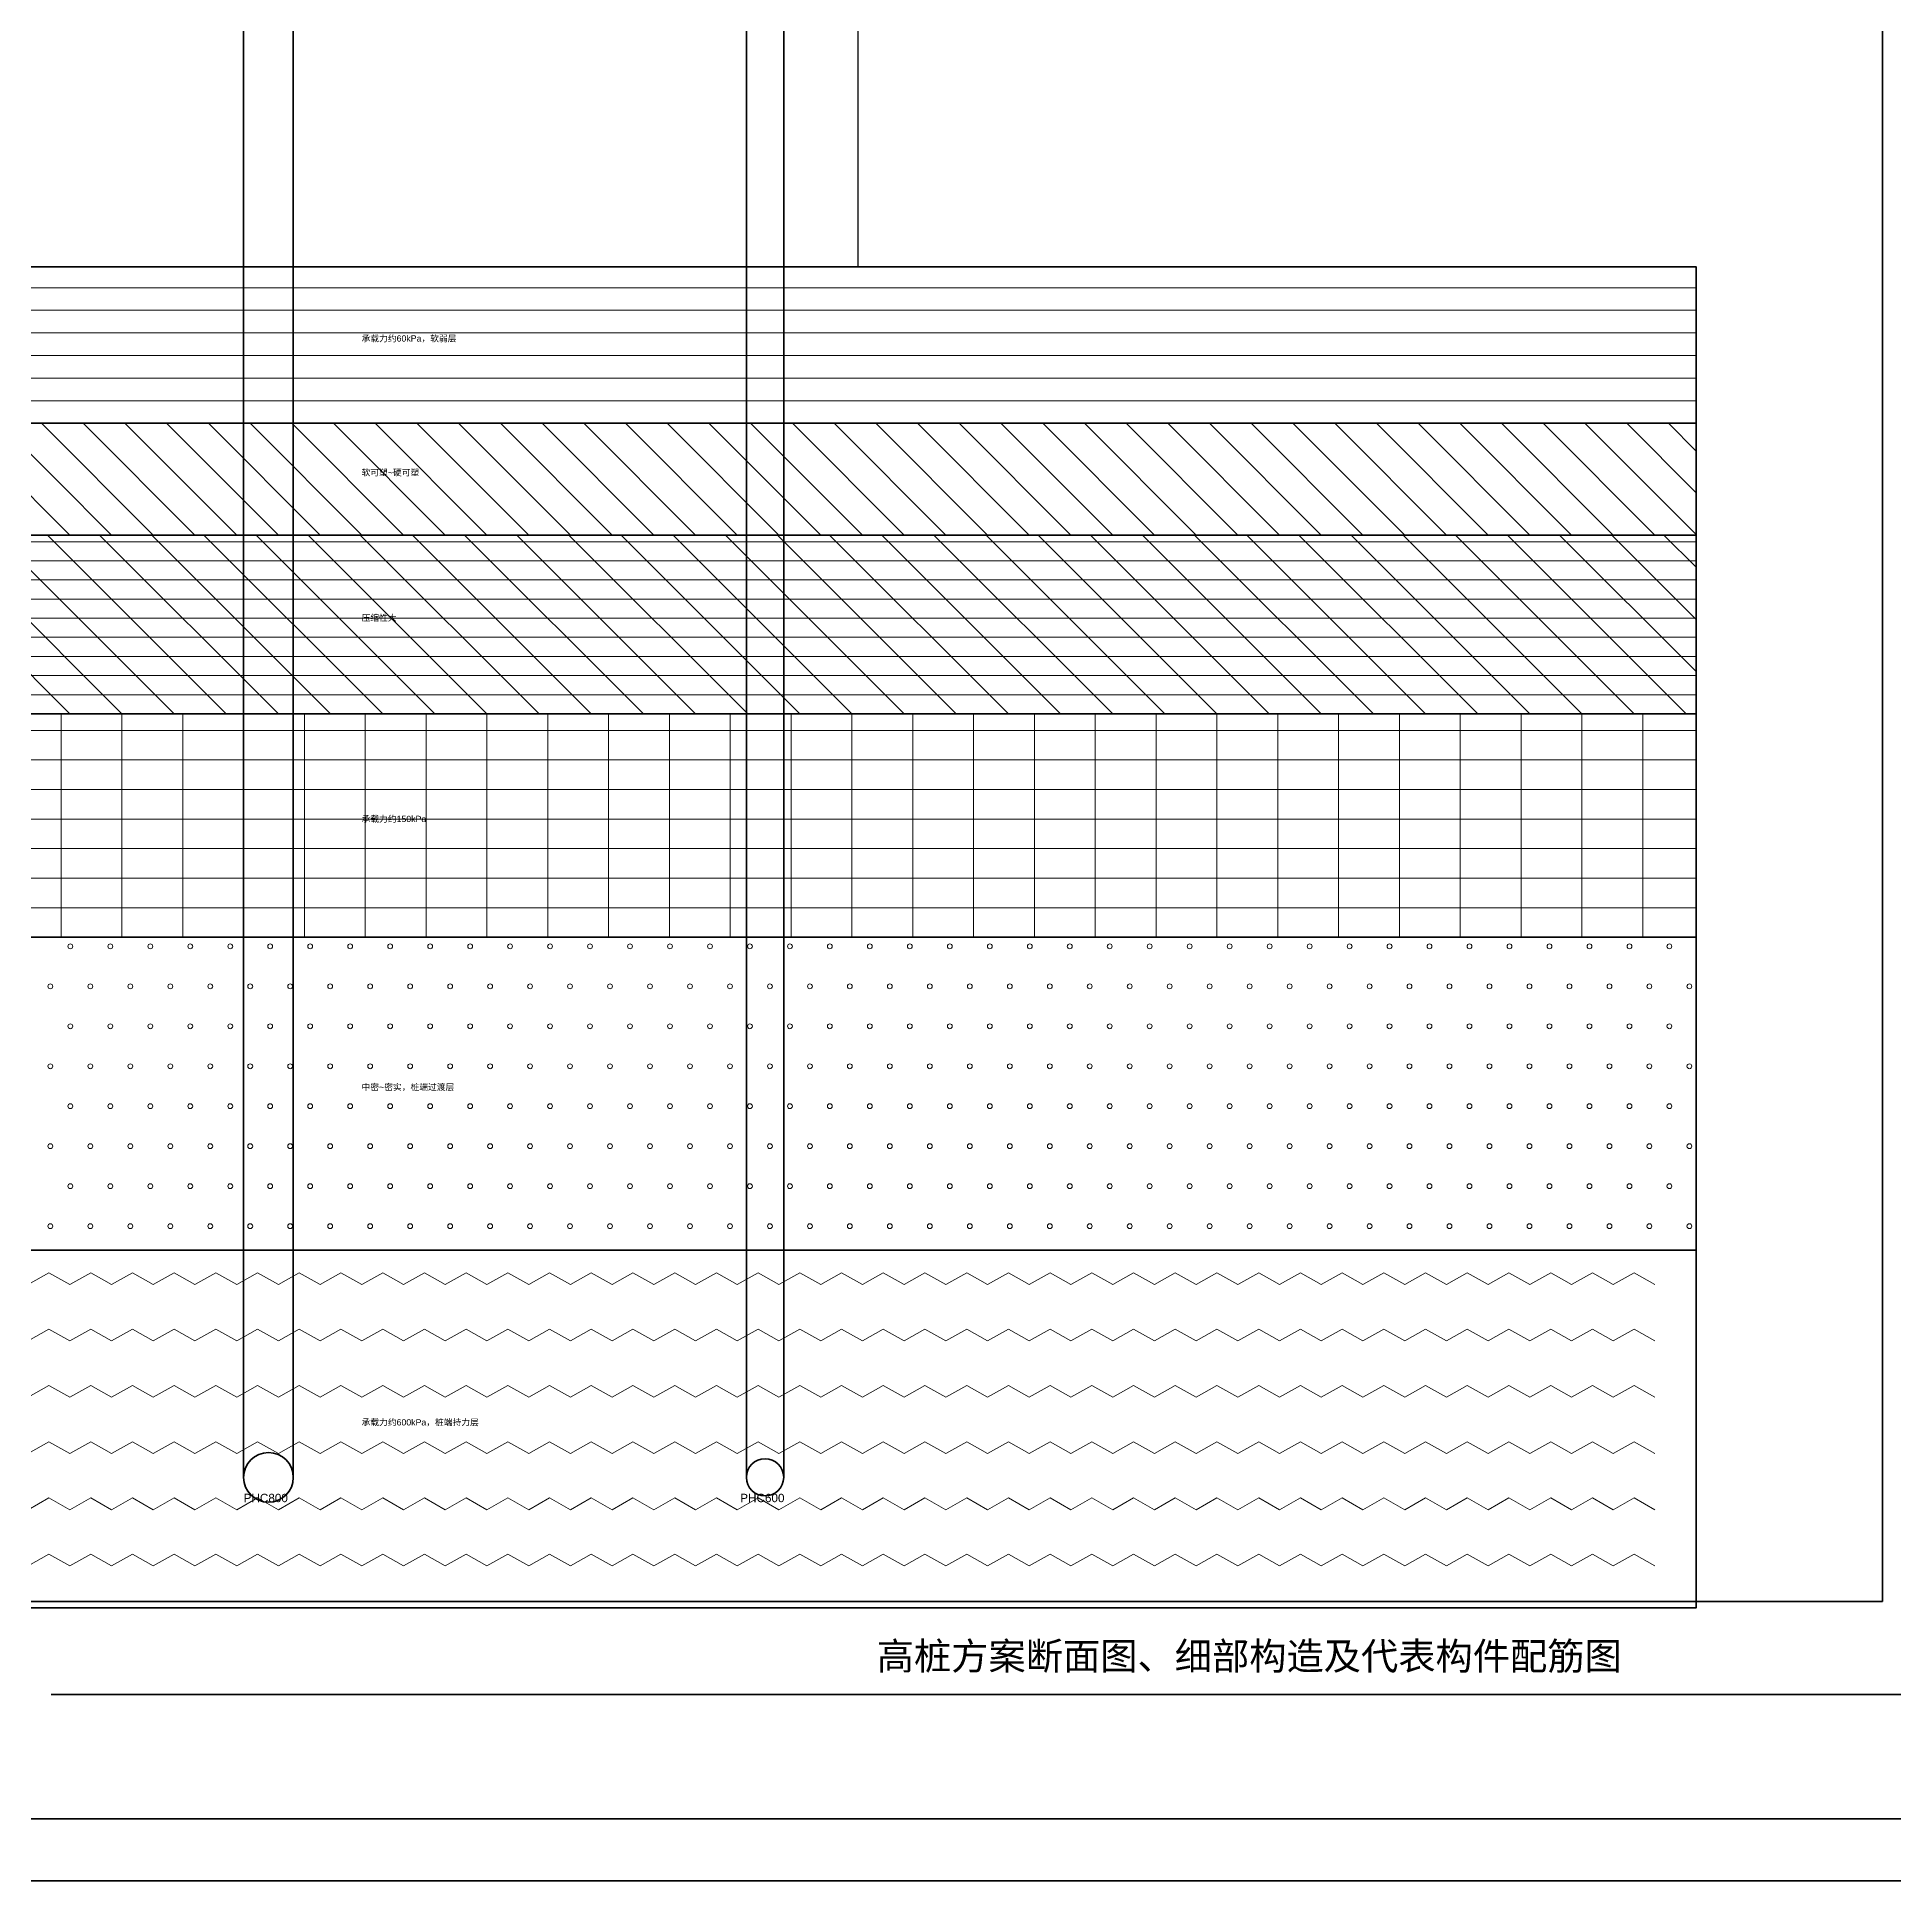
# Model space of a CAD drawing. Header units: millimetres. Extents: x 0 to 84100, y 0 to 59400.
# Drawn here: x 23274 to 53200, y 0 to 29700 of the extents above; entities that cross this region are included whole.
import ezdxf
from ezdxf.enums import TextEntityAlignment as Align

# ---------------------------------------------------------------- set-up
doc = ezdxf.new("R2010")
doc.units = ezdxf.units.MM
for name, color, linetype, lineweight in [('0_FRAME', 7, 'Continuous', 70), ('1_MAIN', 1, 'Continuous', 50), ('4_HATCH', 8, 'Continuous', 13), ('5_DIM', 3, 'Continuous', 15), ('6_TEXT', 7, 'Continuous', 25)]:
    doc.layers.add(name, color=color, linetype=linetype, lineweight=lineweight)
doc.styles.get("Standard").update_dxf_attribs({"font": 'arial.ttf'})
doc.dimstyles.new('ISO-25', dxfattribs={"dimtxt": 2.5, "dimasz": 2.5, "dimexe": 1.25, "dimexo": 0.625, "dimtad": 1, "dimtxsty": 'Standard', "dimcen": 2.5, "dimadec": 0, "dimazin": 0, "dimtfac": 1, "dimtmove": 0, "dimatfit": 3, "dimfxl": 1, "dimarcsym": 0})

# ---------------------------------------------------------------- blocks, each defined once
blk = doc.blocks.new('*D2')
at = {"layer": '5_DIM', "color": 0, "lineweight": -2, "transparency": 16777216}
for p, q in [((35701, 42100), (36501, 42100)), ((36500, 26003), (36500, 42098)), ((35701, 26000), (36501, 26000))]:
    blk.add_line(p, q, dxfattribs=at)
at = {"layer": '5_DIM', "color": 0, "transparency": 16777216}
for points in [[(36500, 42098), (36500, 42098), (36500, 42100)], [(36500, 26003), (36500, 26003), (36500, 26000)]]:
    blk.add_solid(points, dxfattribs=at)
at = {"layer": 'Defpoints', "color": 0, "transparency": 16777216}
for p in [(35700, 42100), (36500, 42100), (35700, 26000)]:
    blk.add_point(p, dxfattribs=at)
at = {"layer": '5_DIM', "color": 0, "transparency": 16777216, "insert": (36498, 34050), "char_height": 2.5, "attachment_point": 5, "rotation": 90}
blk.add_mtext('16100', dxfattribs=at)

msp = doc.modelspace()

# ---------------------------------------------------------------- linework, layer by layer
at = {"layer": '0_FRAME'}
msp.add_line((23500, 3000), (62100, 3000), dxfattribs=at)
for points in [[(0, 0), (84100, 0), (84100, 59400), (0, 59400)], [(2500, 1000), (83100, 1000), (83100, 58400), (2500, 58400)], [(5000, 4500), (53000, 4500), (53000, 49100), (5000, 49100)], [(7000, 23480), (50000, 23480), (50000, 26000), (7000, 26000)], [(7000, 21680), (50000, 21680), (50000, 23480), (7000, 23480)], [(7000, 18800), (50000, 18800), (50000, 21680), (7000, 21680)], [(7000, 15200), (50000, 15200), (50000, 18800), (7000, 18800)], [(7000, 10160), (50000, 10160), (50000, 15200), (7000, 15200)], [(7000, 4400), (50000, 4400), (50000, 10160), (7000, 10160)]]:
    msp.add_lwpolyline(points, close=True, dxfattribs=at)
at = {"layer": '1_MAIN'}
for p, q in [((26600, 38700), (26600, 6500)), ((27400, 38700), (27400, 6500)), ((34700, 38700), (34700, 6500)), ((35300, 38700), (35300, 6500))]:
    msp.add_line(p, q, dxfattribs=at)
for centre, radius in [((27000, 6500), 400), ((35000, 6500), 300)]:
    msp.add_circle(centre, radius, dxfattribs=at)
at = {"layer": '4_HATCH'}
for p, q in [((7000, 25664), (50000, 25664)), ((7000, 25300), (50000, 25300)), ((7000, 24936), (50000, 24936)), ((7000, 24572), (50000, 24572)), ((7000, 24208), (50000, 24208)), ((7000, 23844), (50000, 23844)), ((23800, 21680), (22000, 23480)), ((24472, 21680), (22672, 23480)), ((25144, 21680), (23344, 23480)), ((25816, 21680), (24016, 23480)), ((26488, 21680), (24688, 23480)), ((27160, 21680), (25360, 23480)), ((27832, 21680), (26032, 23480)), ((28504, 21680), (26704, 23480)), ((29176, 21680), (27376, 23480)), ((29848, 21680), (28048, 23480)), ((30520, 21680), (28720, 23480)), ((31192, 21680), (29392, 23480)), ((31864, 21680), (30064, 23480)), ((32536, 21680), (30736, 23480)), ((33208, 21680), (31408, 23480)), ((33880, 21680), (32080, 23480)), ((34552, 21680), (32752, 23480)), ((35224, 21680), (33424, 23480)), ((35896, 21680), (34096, 23480)), ((36568, 21680), (34768, 23480)), ((37240, 21680), (35440, 23480)), ((37912, 21680), (36112, 23480)), ((38584, 21680), (36784, 23480)), ((39256, 21680), (37456, 23480)), ((39928, 21680), (38128, 23480)), ((40600, 21680), (38800, 23480)), ((41272, 21680), (39472, 23480)), ((41944, 21680), (40144, 23480)), ((42616, 21680), (40816, 23480)), ((43288, 21680), (41488, 23480)), ((43960, 21680), (42160, 23480)), ((44632, 21680), (42832, 23480)), ((45304, 21680), (43504, 23480)), ((45976, 21680), (44176, 23480)), ((46648, 21680), (44848, 23480)), ((47320, 21680), (45520, 23480)), ((47992, 21680), (46192, 23480)), ((48664, 21680), (46864, 23480)), ((49336, 21680), (47536, 23480)), ((50000, 21688), (48208, 23480)), ((50000, 22360), (48880, 23480)), ((50000, 23032), (49552, 23480)), ((7000, 21572), (50000, 21572)), ((23800, 18800), (20920, 21680)), ((24640, 18800), (21760, 21680)), ((25480, 18800), (22600, 21680)), ((26320, 18800), (23440, 21680)), ((27160, 18800), (24280, 21680)), ((28000, 18800), (25120, 21680)), ((28840, 18800), (25960, 21680)), ((29680, 18800), (26800, 21680)), ((30520, 18800), (27640, 21680)), ((31360, 18800), (28480, 21680)), ((32200, 18800), (29320, 21680)), ((33040, 18800), (30160, 21680)), ((33880, 18800), (31000, 21680)), ((34720, 18800), (31840, 21680)), ((35560, 18800), (32680, 21680)), ((36400, 18800), (33520, 21680)), ((37240, 18800), (34360, 21680)), ((38080, 18800), (35200, 21680)), ((38920, 18800), (36040, 21680)), ((39760, 18800), (36880, 21680)), ((40600, 18800), (37720, 21680)), ((41440, 18800), (38560, 21680)), ((42280, 18800), (39400, 21680)), ((43120, 18800), (40240, 21680)), ((43960, 18800), (41080, 21680)), ((44800, 18800), (41920, 21680)), ((45640, 18800), (42760, 21680)), ((46480, 18800), (43600, 21680)), ((47320, 18800), (44440, 21680)), ((48160, 18800), (45280, 21680)), ((49000, 18800), (46120, 21680)), ((49840, 18800), (46960, 21680)), ((50000, 19480), (47800, 21680)), ((50000, 20320), (48640, 21680)), ((50000, 21160), (49480, 21680)), ((7000, 21264), (50000, 21264)), ((7000, 20956), (50000, 20956)), ((7000, 20648), (50000, 20648)), ((7000, 20340), (50000, 20340)), ((7000, 20032), (50000, 20032)), ((7000, 19724), (50000, 19724)), ((7000, 19416), (50000, 19416)), ((7000, 19108), (50000, 19108)), ((23660, 15200), (23660, 18800)), ((24640, 15200), (24640, 18800)), ((25620, 15200), (25620, 18800)), ((26600, 15200), (26600, 18800)), ((27580, 15200), (27580, 18800)), ((28560, 15200), (28560, 18800)), ((29540, 15200), (29540, 18800)), ((30520, 15200), (30520, 18800)), ((31500, 15200), (31500, 18800)), ((32480, 15200), (32480, 18800)), ((33460, 15200), (33460, 18800)), ((34440, 15200), (34440, 18800)), ((35420, 15200), (35420, 18800)), ((36400, 15200), (36400, 18800)), ((37380, 15200), (37380, 18800)), ((38360, 15200), (38360, 18800)), ((39340, 15200), (39340, 18800)), ((40320, 15200), (40320, 18800)), ((41300, 15200), (41300, 18800)), ((42280, 15200), (42280, 18800)), ((43260, 15200), (43260, 18800)), ((44240, 15200), (44240, 18800)), ((45220, 15200), (45220, 18800)), ((46200, 15200), (46200, 18800)), ((47180, 15200), (47180, 18800)), ((48160, 15200), (48160, 18800)), ((49140, 15200), (49140, 18800)), ((7000, 18532), (50000, 18532)), ((7000, 18056), (50000, 18056)), ((7000, 17580), (50000, 17580)), ((7000, 17104), (50000, 17104)), ((7000, 16628), (50000, 16628)), ((7000, 16152), (50000, 16152)), ((7000, 15676), (50000, 15676)), ((23128, 9608), (23464, 9796.16)), ((23464, 9796.16), (23800, 9608)), ((23800, 9608), (24136, 9796.16)), ((24136, 9796.16), (24472, 9608)), ((24472, 9608), (24808, 9796.16)), ((24808, 9796.16), (25144, 9608)), ((25144, 9608), (25480, 9796.16)), ((25480, 9796.16), (25816, 9608)), ((25816, 9608), (26152, 9796.16)), ((26152, 9796.16), (26488, 9608)), ((26488, 9608), (26824, 9796.16)), ((26824, 9796.16), (27160, 9608)), ((27160, 9608), (27496, 9796.16)), ((27496, 9796.16), (27832, 9608)), ((27832, 9608), (28168, 9796.16)), ((28168, 9796.16), (28504, 9608)), ((28504, 9608), (28840, 9796.16)), ((28840, 9796.16), (29176, 9608)), ((29176, 9608), (29512, 9796.16)), ((29512, 9796.16), (29848, 9608)), ((29848, 9608), (30184, 9796.16)), ((30184, 9796.16), (30520, 9608)), ((30520, 9608), (30856, 9796.16)), ((30856, 9796.16), (31192, 9608)), ((31192, 9608), (31528, 9796.16)), ((31528, 9796.16), (31864, 9608)), ((31864, 9608), (32200, 9796.16)), ((32200, 9796.16), (32536, 9608)), ((32536, 9608), (32872, 9796.16)), ((32872, 9796.16), (33208, 9608)), ((33208, 9608), (33544, 9796.16)), ((33544, 9796.16), (33880, 9608)), ((33880, 9608), (34216, 9796.16)), ((34216, 9796.16), (34552, 9608)), ((34552, 9608), (34888, 9796.16)), ((34888, 9796.16), (35224, 9608)), ((35224, 9608), (35560, 9796.16)), ((35560, 9796.16), (35896, 9608)), ((35896, 9608), (36232, 9796.16)), ((36232, 9796.16), (36568, 9608)), ((36568, 9608), (36904, 9796.16)), ((36904, 9796.16), (37240, 9608)), ((37240, 9608), (37576, 9796.16)), ((37576, 9796.16), (37912, 9608)), ((37912, 9608), (38248, 9796.16)), ((38248, 9796.16), (38584, 9608)), ((38584, 9608), (38920, 9796.16)), ((38920, 9796.16), (39256, 9608)), ((39256, 9608), (39592, 9796.16)), ((39592, 9796.16), (39928, 9608)), ((39928, 9608), (40264, 9796.16)), ((40264, 9796.16), (40600, 9608)), ((40600, 9608), (40936, 9796.16)), ((40936, 9796.16), (41272, 9608)), ((41272, 9608), (41608, 9796.16)), ((41608, 9796.16), (41944, 9608)), ((41944, 9608), (42280, 9796.16)), ((42280, 9796.16), (42616, 9608)), ((42616, 9608), (42952, 9796.16)), ((42952, 9796.16), (43288, 9608)), ((43288, 9608), (43624, 9796.16)), ((43624, 9796.16), (43960, 9608)), ((43960, 9608), (44296, 9796.16)), ((44296, 9796.16), (44632, 9608)), ((44632, 9608), (44968, 9796.16)), ((44968, 9796.16), (45304, 9608)), ((45304, 9608), (45640, 9796.16)), ((45640, 9796.16), (45976, 9608)), ((45976, 9608), (46312, 9796.16)), ((46312, 9796.16), (46648, 9608)), ((46648, 9608), (46984, 9796.16)), ((46984, 9796.16), (47320, 9608)), ((47320, 9608), (47656, 9796.16)), ((47656, 9796.16), (47992, 9608)), ((47992, 9608), (48328, 9796.16)), ((48328, 9796.16), (48664, 9608)), ((48664, 9608), (49000, 9796.16)), ((49000, 9796.16), (49336, 9608)), ((23128, 8700.8), (23464, 8888.96)), ((23464, 8888.96), (23800, 8700.8)), ((23800, 8700.8), (24136, 8888.96)), ((24136, 8888.96), (24472, 8700.8)), ((24472, 8700.8), (24808, 8888.96)), ((24808, 8888.96), (25144, 8700.8)), ((25144, 8700.8), (25480, 8888.96)), ((25480, 8888.96), (25816, 8700.8)), ((25816, 8700.8), (26152, 8888.96)), ((26152, 8888.96), (26488, 8700.8)), ((26488, 8700.8), (26824, 8888.96)), ((26824, 8888.96), (27160, 8700.8)), ((27160, 8700.8), (27496, 8888.96)), ((27496, 8888.96), (27832, 8700.8)), ((27832, 8700.8), (28168, 8888.96)), ((28168, 8888.96), (28504, 8700.8)), ((28504, 8700.8), (28840, 8888.96)), ((28840, 8888.96), (29176, 8700.8)), ((29176, 8700.8), (29512, 8888.96)), ((29512, 8888.96), (29848, 8700.8)), ((29848, 8700.8), (30184, 8888.96)), ((30184, 8888.96), (30520, 8700.8)), ((30520, 8700.8), (30856, 8888.96)), ((30856, 8888.96), (31192, 8700.8)), ((31192, 8700.8), (31528, 8888.96)), ((31528, 8888.96), (31864, 8700.8)), ((31864, 8700.8), (32200, 8888.96)), ((32200, 8888.96), (32536, 8700.8)), ((32536, 8700.8), (32872, 8888.96)), ((32872, 8888.96), (33208, 8700.8)), ((33208, 8700.8), (33544, 8888.96)), ((33544, 8888.96), (33880, 8700.8)), ((33880, 8700.8), (34216, 8888.96)), ((34216, 8888.96), (34552, 8700.8)), ((34552, 8700.8), (34888, 8888.96)), ((34888, 8888.96), (35224, 8700.8)), ((35224, 8700.8), (35560, 8888.96)), ((35560, 8888.96), (35896, 8700.8)), ((35896, 8700.8), (36232, 8888.96)), ((36232, 8888.96), (36568, 8700.8)), ((36568, 8700.8), (36904, 8888.96)), ((36904, 8888.96), (37240, 8700.8)), ((37240, 8700.8), (37576, 8888.96)), ((37576, 8888.96), (37912, 8700.8)), ((37912, 8700.8), (38248, 8888.96)), ((38248, 8888.96), (38584, 8700.8)), ((38584, 8700.8), (38920, 8888.96)), ((38920, 8888.96), (39256, 8700.8)), ((39256, 8700.8), (39592, 8888.96)), ((39592, 8888.96), (39928, 8700.8)), ((39928, 8700.8), (40264, 8888.96)), ((40264, 8888.96), (40600, 8700.8)), ((40600, 8700.8), (40936, 8888.96)), ((40936, 8888.96), (41272, 8700.8)), ((41272, 8700.8), (41608, 8888.96)), ((41608, 8888.96), (41944, 8700.8)), ((41944, 8700.8), (42280, 8888.96)), ((42280, 8888.96), (42616, 8700.8)), ((42616, 8700.8), (42952, 8888.96)), ((42952, 8888.96), (43288, 8700.8)), ((43288, 8700.8), (43624, 8888.96)), ((43624, 8888.96), (43960, 8700.8)), ((43960, 8700.8), (44296, 8888.96)), ((44296, 8888.96), (44632, 8700.8)), ((44632, 8700.8), (44968, 8888.96)), ((44968, 8888.96), (45304, 8700.8)), ((45304, 8700.8), (45640, 8888.96)), ((45640, 8888.96), (45976, 8700.8)), ((45976, 8700.8), (46312, 8888.96)), ((46312, 8888.96), (46648, 8700.8)), ((46648, 8700.8), (46984, 8888.96)), ((46984, 8888.96), (47320, 8700.8)), ((47320, 8700.8), (47656, 8888.96)), ((47656, 8888.96), (47992, 8700.8)), ((47992, 8700.8), (48328, 8888.96)), ((48328, 8888.96), (48664, 8700.8)), ((48664, 8700.8), (49000, 8888.96)), ((49000, 8888.96), (49336, 8700.8)), ((23128, 7793.6), (23464, 7981.76)), ((23464, 7981.76), (23800, 7793.6)), ((23800, 7793.6), (24136, 7981.76)), ((24136, 7981.76), (24472, 7793.6)), ((24472, 7793.6), (24808, 7981.76)), ((24808, 7981.76), (25144, 7793.6)), ((25144, 7793.6), (25480, 7981.76)), ((25480, 7981.76), (25816, 7793.6)), ((25816, 7793.6), (26152, 7981.76)), ((26152, 7981.76), (26488, 7793.6)), ((26488, 7793.6), (26824, 7981.76)), ((26824, 7981.76), (27160, 7793.6)), ((27160, 7793.6), (27496, 7981.76)), ((27496, 7981.76), (27832, 7793.6)), ((27832, 7793.6), (28168, 7981.76)), ((28168, 7981.76), (28504, 7793.6)), ((28504, 7793.6), (28840, 7981.76)), ((28840, 7981.76), (29176, 7793.6)), ((29176, 7793.6), (29512, 7981.76)), ((29512, 7981.76), (29848, 7793.6)), ((29848, 7793.6), (30184, 7981.76)), ((30184, 7981.76), (30520, 7793.6)), ((30520, 7793.6), (30856, 7981.76)), ((30856, 7981.76), (31192, 7793.6)), ((31192, 7793.6), (31528, 7981.76)), ((31528, 7981.76), (31864, 7793.6)), ((31864, 7793.6), (32200, 7981.76)), ((32200, 7981.76), (32536, 7793.6)), ((32536, 7793.6), (32872, 7981.76)), ((32872, 7981.76), (33208, 7793.6)), ((33208, 7793.6), (33544, 7981.76)), ((33544, 7981.76), (33880, 7793.6)), ((33880, 7793.6), (34216, 7981.76)), ((34216, 7981.76), (34552, 7793.6)), ((34552, 7793.6), (34888, 7981.76)), ((34888, 7981.76), (35224, 7793.6)), ((35224, 7793.6), (35560, 7981.76)), ((35560, 7981.76), (35896, 7793.6)), ((35896, 7793.6), (36232, 7981.76)), ((36232, 7981.76), (36568, 7793.6)), ((36568, 7793.6), (36904, 7981.76)), ((36904, 7981.76), (37240, 7793.6)), ((37240, 7793.6), (37576, 7981.76)), ((37576, 7981.76), (37912, 7793.6)), ((37912, 7793.6), (38248, 7981.76)), ((38248, 7981.76), (38584, 7793.6)), ((38584, 7793.6), (38920, 7981.76)), ((38920, 7981.76), (39256, 7793.6)), ((39256, 7793.6), (39592, 7981.76)), ((39592, 7981.76), (39928, 7793.6)), ((39928, 7793.6), (40264, 7981.76)), ((40264, 7981.76), (40600, 7793.6)), ((40600, 7793.6), (40936, 7981.76)), ((40936, 7981.76), (41272, 7793.6)), ((41272, 7793.6), (41608, 7981.76)), ((41608, 7981.76), (41944, 7793.6)), ((41944, 7793.6), (42280, 7981.76)), ((42280, 7981.76), (42616, 7793.6)), ((42616, 7793.6), (42952, 7981.76)), ((42952, 7981.76), (43288, 7793.6)), ((43288, 7793.6), (43624, 7981.76)), ((43624, 7981.76), (43960, 7793.6)), ((43960, 7793.6), (44296, 7981.76)), ((44296, 7981.76), (44632, 7793.6)), ((44632, 7793.6), (44968, 7981.76)), ((44968, 7981.76), (45304, 7793.6)), ((45304, 7793.6), (45640, 7981.76)), ((45640, 7981.76), (45976, 7793.6)), ((45976, 7793.6), (46312, 7981.76)), ((46312, 7981.76), (46648, 7793.6)), ((46648, 7793.6), (46984, 7981.76)), ((46984, 7981.76), (47320, 7793.6)), ((47320, 7793.6), (47656, 7981.76)), ((47656, 7981.76), (47992, 7793.6)), ((47992, 7793.6), (48328, 7981.76)), ((48328, 7981.76), (48664, 7793.6)), ((48664, 7793.6), (49000, 7981.76)), ((49000, 7981.76), (49336, 7793.6)), ((23128, 6886.4), (23464, 7074.56)), ((23464, 7074.56), (23800, 6886.4)), ((23800, 6886.4), (24136, 7074.56)), ((24136, 7074.56), (24472, 6886.4)), ((24472, 6886.4), (24808, 7074.56)), ((24808, 7074.56), (25144, 6886.4)), ((25144, 6886.4), (25480, 7074.56)), ((25480, 7074.56), (25816, 6886.4)), ((25816, 6886.4), (26152, 7074.56)), ((26152, 7074.56), (26488, 6886.4)), ((26488, 6886.4), (26824, 7074.56)), ((26824, 7074.56), (27160, 6886.4)), ((27160, 6886.4), (27496, 7074.56)), ((27496, 7074.56), (27832, 6886.4)), ((27832, 6886.4), (28168, 7074.56)), ((28168, 7074.56), (28504, 6886.4)), ((28504, 6886.4), (28840, 7074.56)), ((28840, 7074.56), (29176, 6886.4)), ((29176, 6886.4), (29512, 7074.56)), ((29512, 7074.56), (29848, 6886.4)), ((29848, 6886.4), (30184, 7074.56)), ((30184, 7074.56), (30520, 6886.4)), ((30520, 6886.4), (30856, 7074.56)), ((30856, 7074.56), (31192, 6886.4)), ((31192, 6886.4), (31528, 7074.56)), ((31528, 7074.56), (31864, 6886.4)), ((31864, 6886.4), (32200, 7074.56)), ((32200, 7074.56), (32536, 6886.4)), ((32536, 6886.4), (32872, 7074.56)), ((32872, 7074.56), (33208, 6886.4)), ((33208, 6886.4), (33544, 7074.56)), ((33544, 7074.56), (33880, 6886.4)), ((33880, 6886.4), (34216, 7074.56)), ((34216, 7074.56), (34552, 6886.4)), ((34552, 6886.4), (34888, 7074.56)), ((34888, 7074.56), (35224, 6886.4)), ((35224, 6886.4), (35560, 7074.56)), ((35560, 7074.56), (35896, 6886.4)), ((35896, 6886.4), (36232, 7074.56)), ((36232, 7074.56), (36568, 6886.4)), ((36568, 6886.4), (36904, 7074.56)), ((36904, 7074.56), (37240, 6886.4)), ((37240, 6886.4), (37576, 7074.56)), ((37576, 7074.56), (37912, 6886.4)), ((37912, 6886.4), (38248, 7074.56)), ((38248, 7074.56), (38584, 6886.4)), ((38584, 6886.4), (38920, 7074.56)), ((38920, 7074.56), (39256, 6886.4)), ((39256, 6886.4), (39592, 7074.56)), ((39592, 7074.56), (39928, 6886.4)), ((39928, 6886.4), (40264, 7074.56)), ((40264, 7074.56), (40600, 6886.4)), ((40600, 6886.4), (40936, 7074.56)), ((40936, 7074.56), (41272, 6886.4)), ((41272, 6886.4), (41608, 7074.56)), ((41608, 7074.56), (41944, 6886.4)), ((41944, 6886.4), (42280, 7074.56)), ((42280, 7074.56), (42616, 6886.4)), ((42616, 6886.4), (42952, 7074.56)), ((42952, 7074.56), (43288, 6886.4)), ((43288, 6886.4), (43624, 7074.56)), ((43624, 7074.56), (43960, 6886.4)), ((43960, 6886.4), (44296, 7074.56)), ((44296, 7074.56), (44632, 6886.4)), ((44632, 6886.4), (44968, 7074.56)), ((44968, 7074.56), (45304, 6886.4)), ((45304, 6886.4), (45640, 7074.56)), ((45640, 7074.56), (45976, 6886.4)), ((45976, 6886.4), (46312, 7074.56)), ((46312, 7074.56), (46648, 6886.4)), ((46648, 6886.4), (46984, 7074.56)), ((46984, 7074.56), (47320, 6886.4)), ((47320, 6886.4), (47656, 7074.56)), ((47656, 7074.56), (47992, 6886.4)), ((47992, 6886.4), (48328, 7074.56)), ((48328, 7074.56), (48664, 6886.4)), ((48664, 6886.4), (49000, 7074.56)), ((49000, 7074.56), (49336, 6886.4)), ((23128, 5979.2), (23464, 6167.36)), ((23464, 6167.36), (23800, 5979.2)), ((23800, 5979.2), (24136, 6167.36)), ((24136, 6167.36), (24472, 5979.2)), ((24472, 5979.2), (24808, 6167.36)), ((24808, 6167.36), (25144, 5979.2)), ((25144, 5979.2), (25480, 6167.36)), ((25480, 6167.36), (25816, 5979.2)), ((25816, 5979.2), (26152, 6167.36)), ((26152, 6167.36), (26488, 5979.2)), ((26488, 5979.2), (26824, 6167.36)), ((26824, 6167.36), (27160, 5979.2)), ((27160, 5979.2), (27496, 6167.36)), ((27496, 6167.36), (27832, 5979.2)), ((27832, 5979.2), (28168, 6167.36)), ((28168, 6167.36), (28504, 5979.2)), ((28504, 5979.2), (28840, 6167.36)), ((28840, 6167.36), (29176, 5979.2)), ((29176, 5979.2), (29512, 6167.36)), ((29512, 6167.36), (29848, 5979.2)), ((29848, 5979.2), (30184, 6167.36)), ((30184, 6167.36), (30520, 5979.2)), ((30520, 5979.2), (30856, 6167.36)), ((30856, 6167.36), (31192, 5979.2)), ((31192, 5979.2), (31528, 6167.36)), ((31528, 6167.36), (31864, 5979.2)), ((31864, 5979.2), (32200, 6167.36)), ((32200, 6167.36), (32536, 5979.2)), ((32536, 5979.2), (32872, 6167.36)), ((32872, 6167.36), (33208, 5979.2)), ((33208, 5979.2), (33544, 6167.36)), ((33544, 6167.36), (33880, 5979.2)), ((33880, 5979.2), (34216, 6167.36)), ((34216, 6167.36), (34552, 5979.2)), ((34552, 5979.2), (34888, 6167.36)), ((34888, 6167.36), (35224, 5979.2)), ((35224, 5979.2), (35560, 6167.36)), ((35560, 6167.36), (35896, 5979.2)), ((35896, 5979.2), (36232, 6167.36)), ((36232, 6167.36), (36568, 5979.2)), ((36568, 5979.2), (36904, 6167.36)), ((36904, 6167.36), (37240, 5979.2)), ((37240, 5979.2), (37576, 6167.36)), ((37576, 6167.36), (37912, 5979.2)), ((37912, 5979.2), (38248, 6167.36)), ((38248, 6167.36), (38584, 5979.2)), ((38584, 5979.2), (38920, 6167.36)), ((38920, 6167.36), (39256, 5979.2)), ((39256, 5979.2), (39592, 6167.36)), ((39592, 6167.36), (39928, 5979.2)), ((39928, 5979.2), (40264, 6167.36)), ((40264, 6167.36), (40600, 5979.2)), ((40600, 5979.2), (40936, 6167.36)), ((40936, 6167.36), (41272, 5979.2)), ((41272, 5979.2), (41608, 6167.36)), ((41608, 6167.36), (41944, 5979.2)), ((41944, 5979.2), (42280, 6167.36)), ((42280, 6167.36), (42616, 5979.2)), ((42616, 5979.2), (42952, 6167.36)), ((42952, 6167.36), (43288, 5979.2)), ((43288, 5979.2), (43624, 6167.36)), ((43624, 6167.36), (43960, 5979.2)), ((43960, 5979.2), (44296, 6167.36)), ((44296, 6167.36), (44632, 5979.2)), ((44632, 5979.2), (44968, 6167.36)), ((44968, 6167.36), (45304, 5979.2)), ((45304, 5979.2), (45640, 6167.36)), ((45640, 6167.36), (45976, 5979.2)), ((45976, 5979.2), (46312, 6167.36)), ((46312, 6167.36), (46648, 5979.2)), ((46648, 5979.2), (46984, 6167.36)), ((46984, 6167.36), (47320, 5979.2)), ((47320, 5979.2), (47656, 6167.36)), ((47656, 6167.36), (47992, 5979.2)), ((47992, 5979.2), (48328, 6167.36)), ((48328, 6167.36), (48664, 5979.2)), ((48664, 5979.2), (49000, 6167.36)), ((49000, 6167.36), (49336, 5979.2)), ((23128, 5072), (23464, 5260.16)), ((23464, 5260.16), (23800, 5072)), ((23800, 5072), (24136, 5260.16)), ((24136, 5260.16), (24472, 5072)), ((24472, 5072), (24808, 5260.16)), ((24808, 5260.16), (25144, 5072)), ((25144, 5072), (25480, 5260.16)), ((25480, 5260.16), (25816, 5072)), ((25816, 5072), (26152, 5260.16)), ((26152, 5260.16), (26488, 5072)), ((26488, 5072), (26824, 5260.16)), ((26824, 5260.16), (27160, 5072)), ((27160, 5072), (27496, 5260.16)), ((27496, 5260.16), (27832, 5072)), ((27832, 5072), (28168, 5260.16)), ((28168, 5260.16), (28504, 5072)), ((28504, 5072), (28840, 5260.16)), ((28840, 5260.16), (29176, 5072)), ((29176, 5072), (29512, 5260.16)), ((29512, 5260.16), (29848, 5072)), ((29848, 5072), (30184, 5260.16)), ((30184, 5260.16), (30520, 5072)), ((30520, 5072), (30856, 5260.16)), ((30856, 5260.16), (31192, 5072)), ((31192, 5072), (31528, 5260.16)), ((31528, 5260.16), (31864, 5072)), ((31864, 5072), (32200, 5260.16)), ((32200, 5260.16), (32536, 5072)), ((32536, 5072), (32872, 5260.16)), ((32872, 5260.16), (33208, 5072)), ((33208, 5072), (33544, 5260.16)), ((33544, 5260.16), (33880, 5072)), ((33880, 5072), (34216, 5260.16)), ((34216, 5260.16), (34552, 5072)), ((34552, 5072), (34888, 5260.16)), ((34888, 5260.16), (35224, 5072)), ((35224, 5072), (35560, 5260.16)), ((35560, 5260.16), (35896, 5072)), ((35896, 5072), (36232, 5260.16)), ((36232, 5260.16), (36568, 5072)), ((36568, 5072), (36904, 5260.16)), ((36904, 5260.16), (37240, 5072)), ((37240, 5072), (37576, 5260.16)), ((37576, 5260.16), (37912, 5072)), ((37912, 5072), (38248, 5260.16)), ((38248, 5260.16), (38584, 5072)), ((38584, 5072), (38920, 5260.16)), ((38920, 5260.16), (39256, 5072)), ((39256, 5072), (39592, 5260.16)), ((39592, 5260.16), (39928, 5072)), ((39928, 5072), (40264, 5260.16)), ((40264, 5260.16), (40600, 5072)), ((40600, 5072), (40936, 5260.16)), ((40936, 5260.16), (41272, 5072)), ((41272, 5072), (41608, 5260.16)), ((41608, 5260.16), (41944, 5072)), ((41944, 5072), (42280, 5260.16)), ((42280, 5260.16), (42616, 5072)), ((42616, 5072), (42952, 5260.16)), ((42952, 5260.16), (43288, 5072)), ((43288, 5072), (43624, 5260.16)), ((43624, 5260.16), (43960, 5072)), ((43960, 5072), (44296, 5260.16)), ((44296, 5260.16), (44632, 5072)), ((44632, 5072), (44968, 5260.16)), ((44968, 5260.16), (45304, 5072)), ((45304, 5072), (45640, 5260.16)), ((45640, 5260.16), (45976, 5072)), ((45976, 5072), (46312, 5260.16)), ((46312, 5260.16), (46648, 5072)), ((46648, 5072), (46984, 5260.16)), ((46984, 5260.16), (47320, 5072)), ((47320, 5072), (47656, 5260.16)), ((47656, 5260.16), (47992, 5072)), ((47992, 5072), (48328, 5260.16)), ((48328, 5260.16), (48664, 5072)), ((48664, 5072), (49000, 5260.16)), ((49000, 5260.16), (49336, 5072))]:
    msp.add_line(p, q, dxfattribs=at)
for centre in [(23808.4, 15054.4), (24452.4, 15054.4), (25096.4, 15054.4), (25740.4, 15054.4), (26384.4, 15054.4), (27028.4, 15054.4), (27672.4, 15054.4), (28316.4, 15054.4), (28960.4, 15054.4), (29604.4, 15054.4), (30248.4, 15054.4), (30892.4, 15054.4), (31536.4, 15054.4), (32180.4, 15054.4), (32824.4, 15054.4), (33468.4, 15054.4), (34112.4, 15054.4), (34756.4, 15054.4), (35400.4, 15054.4), (36044.4, 15054.4), (36688.4, 15054.4), (37332.4, 15054.4), (37976.4, 15054.4), (38620.4, 15054.4), (39264.4, 15054.4), (39908.4, 15054.4), (40552.4, 15054.4), (41196.4, 15054.4), (41840.4, 15054.4), (42484.4, 15054.4), (43128.4, 15054.4), (43772.4, 15054.4), (44416.4, 15054.4), (45060.4, 15054.4), (45704.4, 15054.4), (46348.4, 15054.4), (46992.4, 15054.4), (47636.4, 15054.4), (48280.4, 15054.4), (48924.4, 15054.4), (49568.4, 15054.4), (23486.4, 14410.4), (24130.4, 14410.4), (24774.4, 14410.4), (25418.4, 14410.4), (26062.4, 14410.4), (26706.4, 14410.4), (27350.4, 14410.4), (27994.4, 14410.4), (28638.4, 14410.4), (29282.4, 14410.4), (29926.4, 14410.4), (30570.4, 14410.4), (31214.4, 14410.4), (31858.4, 14410.4), (32502.4, 14410.4), (33146.4, 14410.4), (33790.4, 14410.4), (34434.4, 14410.4), (35078.4, 14410.4), (35722.4, 14410.4), (36366.4, 14410.4), (37010.4, 14410.4), (37654.4, 14410.4), (38298.4, 14410.4), (38942.4, 14410.4), (39586.4, 14410.4), (40230.4, 14410.4), (40874.4, 14410.4), (41518.4, 14410.4), (42162.4, 14410.4), (42806.4, 14410.4), (43450.4, 14410.4), (44094.4, 14410.4), (44738.4, 14410.4), (45382.4, 14410.4), (46026.4, 14410.4), (46670.4, 14410.4), (47314.4, 14410.4), (47958.4, 14410.4), (48602.4, 14410.4), (49246.4, 14410.4), (49890.4, 14410.4), (23808.4, 13766.4), (24452.4, 13766.4), (25096.4, 13766.4), (25740.4, 13766.4), (26384.4, 13766.4), (27028.4, 13766.4), (27672.4, 13766.4), (28316.4, 13766.4), (28960.4, 13766.4), (29604.4, 13766.4), (30248.4, 13766.4), (30892.4, 13766.4), (31536.4, 13766.4), (32180.4, 13766.4), (32824.4, 13766.4), (33468.4, 13766.4), (34112.4, 13766.4), (34756.4, 13766.4), (35400.4, 13766.4), (36044.4, 13766.4), (36688.4, 13766.4), (37332.4, 13766.4), (37976.4, 13766.4), (38620.4, 13766.4), (39264.4, 13766.4), (39908.4, 13766.4), (40552.4, 13766.4), (41196.4, 13766.4), (41840.4, 13766.4), (42484.4, 13766.4), (43128.4, 13766.4), (43772.4, 13766.4), (44416.4, 13766.4), (45060.4, 13766.4), (45704.4, 13766.4), (46348.4, 13766.4), (46992.4, 13766.4), (47636.4, 13766.4), (48280.4, 13766.4), (48924.4, 13766.4), (49568.4, 13766.4), (23486.4, 13122.4), (24130.4, 13122.4), (24774.4, 13122.4), (25418.4, 13122.4), (26062.4, 13122.4), (26706.4, 13122.4), (27350.4, 13122.4), (27994.4, 13122.4), (28638.4, 13122.4), (29282.4, 13122.4), (29926.4, 13122.4), (30570.4, 13122.4), (31214.4, 13122.4), (31858.4, 13122.4), (32502.4, 13122.4), (33146.4, 13122.4), (33790.4, 13122.4), (34434.4, 13122.4), (35078.4, 13122.4), (35722.4, 13122.4), (36366.4, 13122.4), (37010.4, 13122.4), (37654.4, 13122.4), (38298.4, 13122.4), (38942.4, 13122.4), (39586.4, 13122.4), (40230.4, 13122.4), (40874.4, 13122.4), (41518.4, 13122.4), (42162.4, 13122.4), (42806.4, 13122.4), (43450.4, 13122.4), (44094.4, 13122.4), (44738.4, 13122.4), (45382.4, 13122.4), (46026.4, 13122.4), (46670.4, 13122.4), (47314.4, 13122.4), (47958.4, 13122.4), (48602.4, 13122.4), (49246.4, 13122.4), (49890.4, 13122.4), (23808.4, 12478.4), (24452.4, 12478.4), (25096.4, 12478.4), (25740.4, 12478.4), (26384.4, 12478.4), (27028.4, 12478.4), (27672.4, 12478.4), (28316.4, 12478.4), (28960.4, 12478.4), (29604.4, 12478.4), (30248.4, 12478.4), (30892.4, 12478.4), (31536.4, 12478.4), (32180.4, 12478.4), (32824.4, 12478.4), (33468.4, 12478.4), (34112.4, 12478.4), (34756.4, 12478.4), (35400.4, 12478.4), (36044.4, 12478.4), (36688.4, 12478.4), (37332.4, 12478.4), (37976.4, 12478.4), (38620.4, 12478.4), (39264.4, 12478.4), (39908.4, 12478.4), (40552.4, 12478.4), (41196.4, 12478.4), (41840.4, 12478.4), (42484.4, 12478.4), (43128.4, 12478.4), (43772.4, 12478.4), (44416.4, 12478.4), (45060.4, 12478.4), (45704.4, 12478.4), (46348.4, 12478.4), (46992.4, 12478.4), (47636.4, 12478.4), (48280.4, 12478.4), (48924.4, 12478.4), (49568.4, 12478.4), (23486.4, 11834.4), (24130.4, 11834.4), (24774.4, 11834.4), (25418.4, 11834.4), (26062.4, 11834.4), (26706.4, 11834.4), (27350.4, 11834.4), (27994.4, 11834.4), (28638.4, 11834.4), (29282.4, 11834.4), (29926.4, 11834.4), (30570.4, 11834.4), (31214.4, 11834.4), (31858.4, 11834.4), (32502.4, 11834.4), (33146.4, 11834.4), (33790.4, 11834.4), (34434.4, 11834.4), (35078.4, 11834.4), (35722.4, 11834.4), (36366.4, 11834.4), (37010.4, 11834.4), (37654.4, 11834.4), (38298.4, 11834.4), (38942.4, 11834.4), (39586.4, 11834.4), (40230.4, 11834.4), (40874.4, 11834.4), (41518.4, 11834.4), (42162.4, 11834.4), (42806.4, 11834.4), (43450.4, 11834.4), (44094.4, 11834.4), (44738.4, 11834.4), (45382.4, 11834.4), (46026.4, 11834.4), (46670.4, 11834.4), (47314.4, 11834.4), (47958.4, 11834.4), (48602.4, 11834.4), (49246.4, 11834.4), (49890.4, 11834.4), (23808.4, 11190.4), (24452.4, 11190.4), (25096.4, 11190.4), (25740.4, 11190.4), (26384.4, 11190.4), (27028.4, 11190.4), (27672.4, 11190.4), (28316.4, 11190.4), (28960.4, 11190.4), (29604.4, 11190.4), (30248.4, 11190.4), (30892.4, 11190.4), (31536.4, 11190.4), (32180.4, 11190.4), (32824.4, 11190.4), (33468.4, 11190.4), (34112.4, 11190.4), (34756.4, 11190.4), (35400.4, 11190.4), (36044.4, 11190.4), (36688.4, 11190.4), (37332.4, 11190.4), (37976.4, 11190.4), (38620.4, 11190.4), (39264.4, 11190.4), (39908.4, 11190.4), (40552.4, 11190.4), (41196.4, 11190.4), (41840.4, 11190.4), (42484.4, 11190.4), (43128.4, 11190.4), (43772.4, 11190.4), (44416.4, 11190.4), (45060.4, 11190.4), (45704.4, 11190.4), (46348.4, 11190.4), (46992.4, 11190.4), (47636.4, 11190.4), (48280.4, 11190.4), (48924.4, 11190.4), (49568.4, 11190.4), (23486.4, 10546.4), (24130.4, 10546.4), (24774.4, 10546.4), (25418.4, 10546.4), (26062.4, 10546.4), (26706.4, 10546.4), (27350.4, 10546.4), (27994.4, 10546.4), (28638.4, 10546.4), (29282.4, 10546.4), (29926.4, 10546.4), (30570.4, 10546.4), (31214.4, 10546.4), (31858.4, 10546.4), (32502.4, 10546.4), (33146.4, 10546.4), (33790.4, 10546.4), (34434.4, 10546.4), (35078.4, 10546.4), (35722.4, 10546.4), (36366.4, 10546.4), (37010.4, 10546.4), (37654.4, 10546.4), (38298.4, 10546.4), (38942.4, 10546.4), (39586.4, 10546.4), (40230.4, 10546.4), (40874.4, 10546.4), (41518.4, 10546.4), (42162.4, 10546.4), (42806.4, 10546.4), (43450.4, 10546.4), (44094.4, 10546.4), (44738.4, 10546.4), (45382.4, 10546.4), (46026.4, 10546.4), (46670.4, 10546.4), (47314.4, 10546.4), (47958.4, 10546.4), (48602.4, 10546.4), (49246.4, 10546.4), (49890.4, 10546.4)]:
    msp.add_circle(centre, 39.2, dxfattribs=at)

# ---------------------------------------------------------------- texts
at = {"layer": '6_TEXT'}
for s, height, p in [('承载力约60kPa，软弱层', 100.8, (28500, 24796)), ('软可塑~硬可塑', 100.8, (28500, 22636)), ('压缩性大', 100.8, (28500, 20296)), ('承载力约150kPa', 100.8, (28500, 17056)), ('中密~密实，桩端过渡层', 100.8, (28500, 12736)), ('承载力约600kPa，桩端持力层', 100.8, (28500, 7336)), ('PHC800', 135, (26600, 6100)), ('PHC600', 135, (34600, 6100))]:
    msp.add_text(s, height=height, dxfattribs=at).set_placement(p)
msp.add_text('高桩方案断面图、细部构造及代表构件配筋图', height=440, dxfattribs=at).set_placement((42800, 3400), align=Align.CENTER)

# ---------------------------------------------------------------- dimensions: what is measured, and where the dimension line sits
at = {"layer": '5_DIM'}
dim = msp.add_linear_dim(base=(36500, 42100), p1=(35700, 26000), p2=(35700, 42100), angle=90, dimstyle='ISO-25', dxfattribs=at)
dim.commit()
dim.dimension.update_dxf_attribs({"geometry": '*D2', "text_midpoint": (36498.099, 34050)})

doc.saveas('drawing.dxf')
